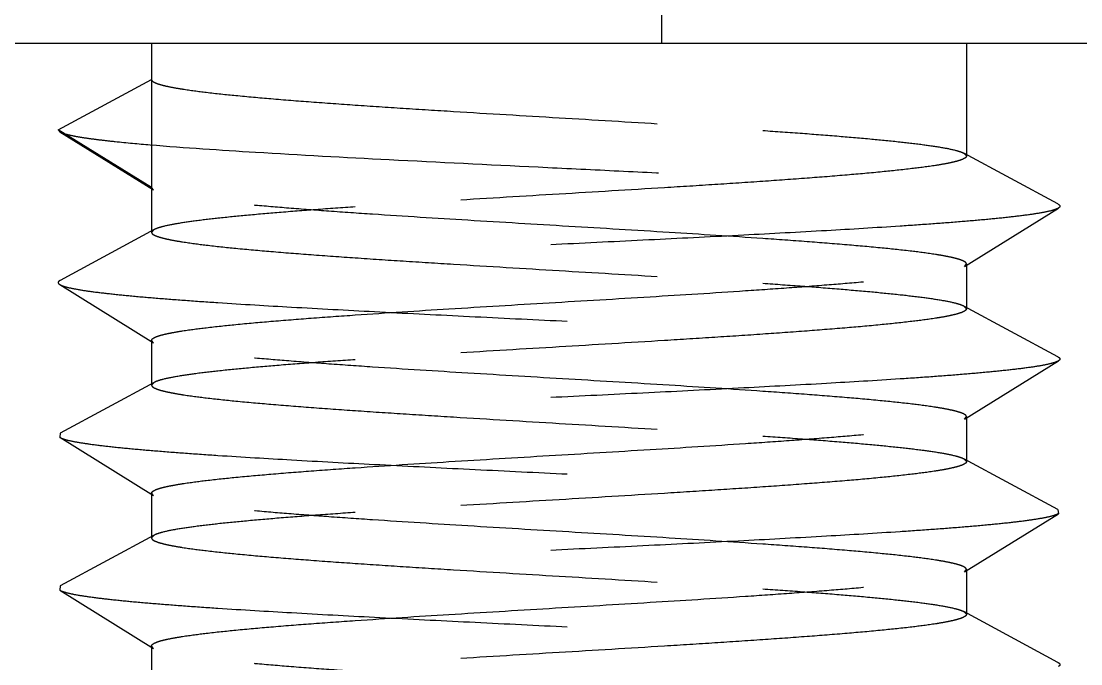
# Model space of a CAD drawing. Header units: inches. Extents: x 1246 to 1707, y -383 to -57.
# Drawn here: x 1587.134 to 1589.215, y -299.105 to -297.843 of the extents above; entities that cross this region are included whole.
import ezdxf

# ---------------------------------------------------------------- set-up
doc = ezdxf.new("R2010")
doc.units = ezdxf.units.IN
doc.header["$LTSCALE"] = 10
doc.header["$MEASUREMENT"] = 0
doc.linetypes.add('CENTER', pattern=[0.6, 0.375, -0.075, 0.075, -0.075])
doc.linetypes.add('HIDDEN', pattern=[0.2, 0.1, -0.1])
doc.layers.get('0').update_dxf_attribs({"linetype": 'CONTINUOUS'})
doc.layers.add('DEFAULT_2', color=8, linetype='HIDDEN')

msp = doc.modelspace()

# ---------------------------------------------------------------- linework, layer by layer
at = {"color": 7, "linetype": 'Continuous'}
msp.add_line((1319.6313, -297.886), (1637.9271, -297.886), dxfattribs=at)
at = {"linetype": 'CENTER'}
msp.add_arc((1478.7792, -1654.6488), 1356.7628, 83.2637115, 96.7362885, dxfattribs=at)
at = {"layer": 'DEFAULT_2', "color": 8, "linetype": 'HIDDEN'}
for p, q in [((1588.3921, -297.886), (1588.3921, -296.386)), ((1588.1921, -296.686), (1588.1921, -297.886)), ((1587.3905, -297.886), (1587.3905, -298.2574)), ((1588.9905, -297.886), (1588.9905, -298.1074)), ((1587.207, -298.056), (1587.3905, -297.9574)), ((1587.3905, -298.1696), (1587.207, -298.056)), ((1587.207, -298.056), (1587.21, -298.0598)), ((1587.21, -298.0598), (1587.3942, -298.1742)), ((1589.1701, -298.2017), (1588.9856, -298.1021)), ((1588.9856, -298.1021), (1588.9905, -298.1074)), ((1587.3942, -298.1742), (1587.3905, -298.1696)), ((1588.9868, -298.3242), (1589.171, -298.2098)), ((1587.3954, -298.2521), (1587.211, -298.3517)), ((1587.3954, -298.2521), (1587.3905, -298.2574)), ((1588.9868, -298.3242), (1588.9905, -298.3196)), ((1588.9905, -298.3196), (1588.9905, -298.4074)), ((1587.21, -298.3598), (1587.3942, -298.4742)), ((1589.1701, -298.5017), (1588.9856, -298.4021)), ((1588.9856, -298.4021), (1588.9905, -298.4074)), ((1587.3942, -298.4742), (1587.3905, -298.4696)), ((1587.3905, -298.4696), (1587.3905, -298.5574)), ((1588.9868, -298.6242), (1589.171, -298.5098)), ((1587.3954, -298.5521), (1587.211, -298.6517)), ((1587.3954, -298.5521), (1587.3905, -298.5574)), ((1588.9868, -298.6242), (1588.9905, -298.6196)), ((1588.9905, -298.6196), (1588.9905, -298.7074)), ((1587.211, -298.6517), (1587.21, -298.6598)), ((1587.21, -298.6598), (1587.3942, -298.7742)), ((1589.1701, -298.8017), (1588.9856, -298.7021)), ((1588.9856, -298.7021), (1588.9905, -298.7074)), ((1587.3942, -298.7742), (1587.3905, -298.7696)), ((1587.3905, -298.7696), (1587.3905, -298.8574)), ((1589.1701, -298.8017), (1589.171, -298.8098)), ((1588.9868, -298.9242), (1589.171, -298.8098)), ((1587.3954, -298.8521), (1587.211, -298.9517)), ((1587.3954, -298.8521), (1587.3905, -298.8574)), ((1588.9868, -298.9242), (1588.9905, -298.9196)), ((1588.9905, -298.9196), (1588.9905, -299.0074)), ((1587.211, -298.9517), (1587.21, -298.9598)), ((1587.21, -298.9598), (1587.3942, -299.0742)), ((1589.1701, -299.1017), (1588.9856, -299.0021)), ((1588.9856, -299.0021), (1588.9905, -299.0074)), ((1587.3942, -299.0742), (1587.3905, -299.0696)), ((1587.3905, -299.0696), (1587.3905, -299.1574))]:
    msp.add_line(p, q, dxfattribs=at)
for points, knots in [([(1587.3905, -297.9574), (1587.3905, -297.9586), (1587.3919, -297.9605), (1587.3945, -297.9622), (1587.3991, -297.9645), (1587.4069, -297.9672), (1587.4188, -297.9702), (1587.434, -297.9733), (1587.4606, -297.9777), (1587.5016, -297.9831), (1587.5594, -297.9891), (1587.628, -297.9953), (1587.7063, -298.0014), (1587.7928, -298.0076), (1587.8861, -298.0138), (1588.0194, -298.0222), (1588.1905, -298.0324), (1588.3929, -298.0445), (1588.5262, -298.0529), (1588.5905, -298.0574)], [0, 0, 0, 0, 0.002951, 0.005145, 0.007941, 0.015462, 0.025645, 0.038495, 0.053985, 0.092669, 0.1411, 0.19848, 0.263849, 0.336102, 0.414008, 0.496243, 0.668052, 0.839852, 1, 1, 1, 1]), ([(1587.21, -298.0598), (1587.2123, -298.0612), (1587.2187, -298.0636), (1587.2305, -298.0667), (1587.2466, -298.0698), (1587.267, -298.0729), (1587.2915, -298.0761), (1587.3321, -298.0806), (1587.3646, -298.0835), (1587.3875, -298.0854)], [0, 0, 0, 0, 0.04471, 0.112491, 0.203751, 0.318314, 0.455838, 0.615766, 1, 1, 1, 1]), ([(1588.5905, -298.0574), (1588.6166, -298.0592), (1588.6665, -298.0627), (1588.7379, -298.0683), (1588.8017, -298.0738), (1588.8572, -298.0793), (1588.9035, -298.0847), (1588.9402, -298.0901), (1588.9643, -298.0948), (1588.9783, -298.0989), (1588.9836, -298.101), (1588.9856, -298.1021)], [0, 0, 0, 0, 0.196693, 0.37717, 0.538715, 0.679239, 0.796913, 0.890175, 0.957973, 0.982173, 1, 1, 1, 1]), ([(1587.3875, -298.0854), (1587.4565, -298.0912), (1587.6129, -298.1015), (1587.867, -298.1153), (1588.1018, -298.1267), (1588.2982, -298.1363), (1588.444, -298.1434), (1588.584, -298.1506), (1588.7149, -298.1578), (1588.8337, -298.1649), (1588.9376, -298.172), (1589.0138, -298.1782), (1589.0654, -298.1833), (1589.0968, -298.1869), (1589.1229, -298.1904), (1589.1436, -298.1939), (1589.1588, -298.1974), (1589.1671, -298.2001), (1589.1701, -298.2017)], [0, 0, 0, 0, 0.116215, 0.263038, 0.427014, 0.510758, 0.5931, 0.672139, 0.746052, 0.813137, 0.871851, 0.920849, 0.941346, 0.959022, 0.973777, 0.985542, 0.994277, 1, 1, 1, 1]), ([(1588.9905, -298.1074), (1588.9905, -298.1086), (1588.9891, -298.1105), (1588.9865, -298.1122), (1588.982, -298.1145), (1588.9742, -298.1172), (1588.9623, -298.1202), (1588.9471, -298.1233), (1588.9205, -298.1277), (1588.8795, -298.133), (1588.8217, -298.1391), (1588.7531, -298.1453), (1588.6749, -298.1514), (1588.5883, -298.1576), (1588.495, -298.1638), (1588.3617, -298.1722), (1588.1906, -298.1824), (1587.9882, -298.1945), (1587.8548, -298.2029), (1587.7905, -298.2074)], [0, 0, 0, 0, 0.002946, 0.005136, 0.007926, 0.015442, 0.025615, 0.038456, 0.053942, 0.09261, 0.141033, 0.198411, 0.263781, 0.33604, 0.413953, 0.496193, 0.668011, 0.839832, 1, 1, 1, 1]), ([(1588.5905, -298.2696), (1588.5293, -298.2654), (1588.4024, -298.2572), (1588.2094, -298.2457), (1588.0152, -298.2341), (1587.8581, -298.2243), (1587.7409, -298.2162), (1587.6626, -298.2103), (1587.5925, -298.2044), (1587.5317, -298.1986), (1587.4812, -298.1927), (1587.4459, -298.1877), (1587.4234, -298.1834), (1587.4109, -298.1805), (1587.4014, -298.1776), (1587.3962, -298.1754), (1587.3942, -298.1742)], [0, 0, 0, 0, 0.153215, 0.317568, 0.482925, 0.639047, 0.710595, 0.776296, 0.835139, 0.886221, 0.928765, 0.962148, 0.975256, 0.985931, 0.994162, 1, 1, 1, 1]), ([(1589.1701, -298.2017), (1589.1711, -298.2023), (1589.1727, -298.2033), (1589.1742, -298.2053), (1589.174, -298.2068), (1589.1731, -298.2084), (1589.1719, -298.2092), (1589.171, -298.2098)], [0, 0, 0, 0, 0.316104, 0.524236, 0.615623, 0.718573, 1, 1, 1, 1]), ([(1589.171, -298.2098), (1589.1696, -298.2107), (1589.1658, -298.2123), (1589.1555, -298.2156), (1589.1373, -298.2193), (1589.1095, -298.2236), (1589.0737, -298.2279), (1589.0303, -298.2323), (1588.9796, -298.2367), (1588.9222, -298.2411), (1588.8335, -298.2472), (1588.7098, -298.2546), (1588.5489, -298.2633), (1588.3758, -298.272), (1588.1962, -298.2808), (1588.0165, -298.2895), (1587.8428, -298.2982), (1587.681, -298.3069), (1587.5562, -298.3144), (1587.4666, -298.3205), (1587.4083, -298.3249), (1587.3568, -298.3292), (1587.3125, -298.3336), (1587.2757, -298.3379), (1587.2468, -298.3422), (1587.2278, -298.346), (1587.2167, -298.3492), (1587.2126, -298.3508), (1587.211, -298.3517)], [0, 0, 0, 0, 0.002611, 0.006215, 0.016495, 0.030864, 0.049236, 0.071467, 0.097374, 0.12674, 0.159315, 0.232952, 0.315766, 0.404918, 0.497344, 0.589872, 0.679323, 0.762625, 0.836921, 0.869882, 0.899668, 0.926026, 0.948731, 0.9676, 0.982482, 0.993281, 0.997144, 1, 1, 1, 1]), ([(1587.7905, -298.2074), (1587.7645, -298.2092), (1587.7145, -298.2127), (1587.6432, -298.2183), (1587.5793, -298.2238), (1587.5239, -298.2293), (1587.4775, -298.2347), (1587.4409, -298.2401), (1587.4167, -298.2448), (1587.4027, -298.2489), (1587.3975, -298.251), (1587.3954, -298.2521)], [0, 0, 0, 0, 0.196709, 0.377163, 0.538697, 0.679227, 0.796903, 0.890174, 0.957969, 0.982175, 1, 1, 1, 1]), ([(1587.3905, -298.2574), (1587.3905, -298.2586), (1587.3919, -298.2605), (1587.3945, -298.2622), (1587.3991, -298.2645), (1587.4069, -298.2672), (1587.4188, -298.2702), (1587.434, -298.2733), (1587.4606, -298.2777), (1587.5016, -298.2831), (1587.5594, -298.2892), (1587.628, -298.2953), (1587.7063, -298.3014), (1587.7928, -298.3076), (1587.8861, -298.3138), (1588.0194, -298.3222), (1588.1905, -298.3324), (1588.3929, -298.3445), (1588.5262, -298.3529), (1588.5905, -298.3574)], [0, 0, 0, 0, 0.002951, 0.005147, 0.007944, 0.015466, 0.025647, 0.038499, 0.05399, 0.092674, 0.141104, 0.198485, 0.263857, 0.336107, 0.414011, 0.496244, 0.668052, 0.839855, 1, 1, 1, 1]), ([(1588.9905, -298.3196), (1588.9905, -298.3184), (1588.9891, -298.3165), (1588.9865, -298.3147), (1588.982, -298.3124), (1588.9741, -298.3098), (1588.9622, -298.3067), (1588.947, -298.3037), (1588.9204, -298.2992), (1588.8794, -298.2939), (1588.8216, -298.2878), (1588.753, -298.2817), (1588.6748, -298.2755), (1588.6195, -298.2716), (1588.5905, -298.2696)], [0, 0, 0, 0, 0.008786, 0.015321, 0.023648, 0.046042, 0.076335, 0.114577, 0.160673, 0.27577, 0.419851, 0.590553, 0.785114, 1, 1, 1, 1]), ([(1587.7905, -298.4196), (1587.8517, -298.4154), (1587.9786, -298.4072), (1588.1717, -298.3957), (1588.3659, -298.3841), (1588.523, -298.3743), (1588.6402, -298.3662), (1588.7185, -298.3603), (1588.7886, -298.3544), (1588.8493, -298.3485), (1588.8999, -298.3427), (1588.9352, -298.3377), (1588.9576, -298.3334), (1588.9701, -298.3305), (1588.9796, -298.3276), (1588.9848, -298.3254), (1588.9868, -298.3242)], [0, 0, 0, 0, 0.153219, 0.317585, 0.482945, 0.639064, 0.710611, 0.776315, 0.83516, 0.886237, 0.928778, 0.962155, 0.975262, 0.985932, 0.994163, 1, 1, 1, 1]), ([(1587.211, -298.3517), (1587.2099, -298.3523), (1587.2083, -298.3533), (1587.2069, -298.3553), (1587.207, -298.3568), (1587.2079, -298.3584), (1587.2091, -298.3592), (1587.21, -298.3598)], [0, 0, 0, 0, 0.316081, 0.524228, 0.615626, 0.718557, 1, 1, 1, 1]), ([(1587.21, -298.3598), (1587.2115, -298.3607), (1587.2152, -298.3623), (1587.2255, -298.3656), (1587.2437, -298.3693), (1587.2716, -298.3736), (1587.3074, -298.3779), (1587.3508, -298.3823), (1587.4014, -298.3867), (1587.4589, -298.3911), (1587.5476, -298.3972), (1587.6713, -298.4046), (1587.8321, -298.4133), (1588.0053, -298.422), (1588.1848, -298.4308), (1588.3645, -298.4395), (1588.5383, -298.4482), (1588.7001, -298.4569), (1588.8248, -298.4644), (1588.9145, -298.4705), (1588.9727, -298.4749), (1589.0242, -298.4792), (1589.0686, -298.4836), (1589.1054, -298.4879), (1589.1342, -298.4922), (1589.1533, -298.496), (1589.1643, -298.4992), (1589.1684, -298.5008), (1589.1701, -298.5017)], [0, 0, 0, 0, 0.002611, 0.006216, 0.016495, 0.030865, 0.049236, 0.071467, 0.097374, 0.12674, 0.159315, 0.232952, 0.315766, 0.404918, 0.497344, 0.589872, 0.679323, 0.762625, 0.836921, 0.869882, 0.899668, 0.926025, 0.948731, 0.9676, 0.982482, 0.99328, 0.997143, 1, 1, 1, 1]), ([(1588.5905, -298.3574), (1588.6166, -298.3592), (1588.6665, -298.3627), (1588.7379, -298.3683), (1588.8017, -298.3738), (1588.8572, -298.3793), (1588.9035, -298.3847), (1588.9402, -298.3901), (1588.9643, -298.3948), (1588.9783, -298.3989), (1588.9836, -298.401), (1588.9856, -298.4021)], [0, 0, 0, 0, 0.196688, 0.377164, 0.538712, 0.679237, 0.796915, 0.890178, 0.957977, 0.982175, 1, 1, 1, 1]), ([(1588.9905, -298.4074), (1588.9905, -298.4086), (1588.9891, -298.4105), (1588.9865, -298.4122), (1588.982, -298.4145), (1588.9742, -298.4172), (1588.9623, -298.4202), (1588.9471, -298.4233), (1588.9205, -298.4277), (1588.8795, -298.433), (1588.8217, -298.4391), (1588.7531, -298.4453), (1588.6749, -298.4514), (1588.5883, -298.4576), (1588.495, -298.4638), (1588.3617, -298.4722), (1588.1906, -298.4824), (1587.9882, -298.4945), (1587.8548, -298.5029), (1587.7905, -298.5074)], [0, 0, 0, 0, 0.002947, 0.005136, 0.007927, 0.015443, 0.025617, 0.038458, 0.053945, 0.092616, 0.141039, 0.198415, 0.263784, 0.336042, 0.413954, 0.496196, 0.668015, 0.839831, 1, 1, 1, 1]), ([(1587.3905, -298.4696), (1587.3905, -298.4684), (1587.392, -298.4665), (1587.3946, -298.4647), (1587.3991, -298.4624), (1587.4069, -298.4597), (1587.4188, -298.4567), (1587.4341, -298.4537), (1587.4607, -298.4492), (1587.5016, -298.4439), (1587.5595, -298.4378), (1587.6281, -298.4317), (1587.7063, -298.4255), (1587.7615, -298.4216), (1587.7905, -298.4196)], [0, 0, 0, 0, 0.008793, 0.015335, 0.023667, 0.046068, 0.076369, 0.114618, 0.160717, 0.275825, 0.419907, 0.590602, 0.785144, 1, 1, 1, 1]), ([(1588.5905, -298.5696), (1588.5293, -298.5654), (1588.4024, -298.5572), (1588.2094, -298.5457), (1588.0152, -298.5341), (1587.8581, -298.5243), (1587.7409, -298.5162), (1587.6626, -298.5103), (1587.5925, -298.5044), (1587.5317, -298.4985), (1587.4812, -298.4927), (1587.4459, -298.4877), (1587.4234, -298.4834), (1587.4109, -298.4805), (1587.4014, -298.4776), (1587.3962, -298.4754), (1587.3942, -298.4742)], [0, 0, 0, 0, 0.153219, 0.317574, 0.482931, 0.639056, 0.710605, 0.776306, 0.83515, 0.886228, 0.928771, 0.962153, 0.97526, 0.985931, 0.994163, 1, 1, 1, 1]), ([(1589.171, -298.5098), (1589.1696, -298.5107), (1589.1658, -298.5123), (1589.1555, -298.5156), (1589.1373, -298.5193), (1589.1095, -298.5236), (1589.0737, -298.5279), (1589.0303, -298.5323), (1588.9796, -298.5367), (1588.9222, -298.5411), (1588.8335, -298.5472), (1588.7098, -298.5546), (1588.5489, -298.5633), (1588.3758, -298.572), (1588.1962, -298.5808), (1588.0165, -298.5895), (1587.8428, -298.5982), (1587.681, -298.6069), (1587.5562, -298.6144), (1587.4666, -298.6205), (1587.4083, -298.6249), (1587.3568, -298.6292), (1587.3125, -298.6336), (1587.2757, -298.6379), (1587.2468, -298.6422), (1587.2278, -298.646), (1587.2167, -298.6492), (1587.2126, -298.6508), (1587.211, -298.6517)], [0, 0, 0, 0, 0.002611, 0.006217, 0.016495, 0.030866, 0.049236, 0.071468, 0.097374, 0.126741, 0.159315, 0.232952, 0.315766, 0.404918, 0.497344, 0.589872, 0.679323, 0.762625, 0.836921, 0.869881, 0.899668, 0.926024, 0.948731, 0.967599, 0.982482, 0.993279, 0.997143, 1, 1, 1, 1]), ([(1587.7905, -298.5074), (1587.7645, -298.5092), (1587.7145, -298.5127), (1587.6432, -298.5183), (1587.5793, -298.5238), (1587.5239, -298.5293), (1587.4775, -298.5347), (1587.4409, -298.5401), (1587.4167, -298.5448), (1587.4027, -298.5489), (1587.3975, -298.551), (1587.3954, -298.5521)], [0, 0, 0, 0, 0.196694, 0.377169, 0.538708, 0.679229, 0.796904, 0.89017, 0.957973, 0.982173, 1, 1, 1, 1]), ([(1589.1701, -298.5017), (1589.1711, -298.5023), (1589.1727, -298.5033), (1589.1742, -298.5053), (1589.174, -298.5068), (1589.1731, -298.5084), (1589.1719, -298.5092), (1589.171, -298.5098)], [0, 0, 0, 0, 0.316082, 0.524236, 0.615651, 0.718581, 1, 1, 1, 1]), ([(1587.3905, -298.5574), (1587.3905, -298.5586), (1587.3919, -298.5605), (1587.3945, -298.5622), (1587.3991, -298.5645), (1587.4069, -298.5672), (1587.4188, -298.5702), (1587.434, -298.5733), (1587.4606, -298.5777), (1587.5016, -298.5831), (1587.5594, -298.5891), (1587.628, -298.5953), (1587.7063, -298.6014), (1587.7928, -298.6076), (1587.8861, -298.6138), (1588.0194, -298.6222), (1588.1905, -298.6324), (1588.3929, -298.6445), (1588.5262, -298.6529), (1588.5905, -298.6574)], [0, 0, 0, 0, 0.002951, 0.005144, 0.007939, 0.015463, 0.025642, 0.03849, 0.053982, 0.092659, 0.141089, 0.19847, 0.263839, 0.336093, 0.413997, 0.496228, 0.668038, 0.839847, 1, 1, 1, 1]), ([(1588.9905, -298.6196), (1588.9905, -298.6184), (1588.9891, -298.6165), (1588.9865, -298.6147), (1588.982, -298.6124), (1588.9742, -298.6098), (1588.9622, -298.6067), (1588.947, -298.6037), (1588.9204, -298.5992), (1588.8795, -298.5939), (1588.8216, -298.5878), (1588.753, -298.5817), (1588.6748, -298.5755), (1588.6195, -298.5716), (1588.5905, -298.5696)], [0, 0, 0, 0, 0.008781, 0.015312, 0.023635, 0.04602, 0.076306, 0.114544, 0.160637, 0.275732, 0.419816, 0.590523, 0.785097, 1, 1, 1, 1]), ([(1587.7905, -298.7196), (1587.8517, -298.7154), (1587.9786, -298.7072), (1588.1717, -298.6957), (1588.3659, -298.6841), (1588.523, -298.6743), (1588.6402, -298.6662), (1588.7185, -298.6603), (1588.7886, -298.6544), (1588.8493, -298.6485), (1588.8999, -298.6427), (1588.9352, -298.6377), (1588.9576, -298.6334), (1588.9701, -298.6305), (1588.9796, -298.6276), (1588.9848, -298.6254), (1588.9868, -298.6242)], [0, 0, 0, 0, 0.153218, 0.317584, 0.482947, 0.639065, 0.710611, 0.776314, 0.835159, 0.886236, 0.928778, 0.962156, 0.975263, 0.985933, 0.994163, 1, 1, 1, 1]), ([(1587.21, -298.6598), (1587.2115, -298.6607), (1587.2152, -298.6623), (1587.2255, -298.6656), (1587.2437, -298.6693), (1587.2716, -298.6736), (1587.3074, -298.6779), (1587.3508, -298.6823), (1587.4014, -298.6867), (1587.4589, -298.6911), (1587.5476, -298.6972), (1587.6713, -298.7046), (1587.8321, -298.7133), (1588.0053, -298.722), (1588.1848, -298.7308), (1588.3645, -298.7395), (1588.5383, -298.7482), (1588.7001, -298.7569), (1588.8248, -298.7644), (1588.9145, -298.7705), (1588.9727, -298.7749), (1589.0242, -298.7792), (1589.0686, -298.7836), (1589.1054, -298.7879), (1589.1342, -298.7922), (1589.1533, -298.796), (1589.1643, -298.7992), (1589.1684, -298.8008), (1589.1701, -298.8017)], [0, 0, 0, 0, 0.002611, 0.006217, 0.016495, 0.030866, 0.049236, 0.071468, 0.097374, 0.126741, 0.159315, 0.232952, 0.315766, 0.404918, 0.497344, 0.589872, 0.679323, 0.762625, 0.836921, 0.869881, 0.899668, 0.926024, 0.948731, 0.967598, 0.982482, 0.993279, 0.997142, 1, 1, 1, 1]), ([(1588.5905, -298.6574), (1588.6166, -298.6592), (1588.6665, -298.6627), (1588.7379, -298.6683), (1588.8017, -298.6738), (1588.8572, -298.6793), (1588.9035, -298.6847), (1588.9402, -298.6901), (1588.9643, -298.6948), (1588.9783, -298.6989), (1588.9836, -298.701), (1588.9856, -298.7021)], [0, 0, 0, 0, 0.196687, 0.377166, 0.538714, 0.67924, 0.796917, 0.890181, 0.95798, 0.982176, 1, 1, 1, 1]), ([(1587.3905, -298.7696), (1587.3905, -298.7684), (1587.392, -298.7665), (1587.3946, -298.7647), (1587.3991, -298.7624), (1587.4069, -298.7597), (1587.4188, -298.7567), (1587.4341, -298.7537), (1587.4607, -298.7492), (1587.5016, -298.7439), (1587.5595, -298.7378), (1587.6281, -298.7317), (1587.7063, -298.7255), (1587.7615, -298.7216), (1587.7905, -298.7196)], [0, 0, 0, 0, 0.008795, 0.015339, 0.023673, 0.046078, 0.076382, 0.114633, 0.160732, 0.27584, 0.41992, 0.590611, 0.785151, 1, 1, 1, 1]), ([(1588.9905, -298.7074), (1588.9905, -298.7086), (1588.9891, -298.7105), (1588.9865, -298.7122), (1588.982, -298.7145), (1588.9742, -298.7172), (1588.9623, -298.7202), (1588.9471, -298.7233), (1588.9205, -298.7277), (1588.8795, -298.733), (1588.8217, -298.7391), (1588.7531, -298.7453), (1588.6749, -298.7514), (1588.5883, -298.7576), (1588.495, -298.7638), (1588.3617, -298.7722), (1588.1906, -298.7824), (1587.9882, -298.7945), (1587.8548, -298.8029), (1587.7905, -298.8074)], [0, 0, 0, 0, 0.002946, 0.005135, 0.007925, 0.01544, 0.025613, 0.038453, 0.053939, 0.092609, 0.141032, 0.198407, 0.263774, 0.33603, 0.413943, 0.496185, 0.668011, 0.839829, 1, 1, 1, 1]), ([(1588.5905, -298.8696), (1588.5293, -298.8654), (1588.4024, -298.8572), (1588.2094, -298.8457), (1588.0152, -298.8341), (1587.8581, -298.8243), (1587.7409, -298.8162), (1587.6626, -298.8103), (1587.5925, -298.8044), (1587.5317, -298.7985), (1587.4812, -298.7927), (1587.4459, -298.7877), (1587.4234, -298.7834), (1587.4109, -298.7805), (1587.4014, -298.7776), (1587.3962, -298.7754), (1587.3942, -298.7742)], [0, 0, 0, 0, 0.153219, 0.317575, 0.482929, 0.639053, 0.710603, 0.776306, 0.83515, 0.886228, 0.92877, 0.962153, 0.97526, 0.985931, 0.994164, 1, 1, 1, 1]), ([(1587.7905, -298.8074), (1587.7645, -298.8092), (1587.7145, -298.8127), (1587.6432, -298.8183), (1587.5793, -298.8238), (1587.5239, -298.8293), (1587.4775, -298.8347), (1587.4409, -298.8401), (1587.4167, -298.8448), (1587.4027, -298.8489), (1587.3975, -298.851), (1587.3954, -298.8521)], [0, 0, 0, 0, 0.196695, 0.377171, 0.538714, 0.679235, 0.796907, 0.890171, 0.957972, 0.982173, 1, 1, 1, 1]), ([(1589.171, -298.8098), (1589.1696, -298.8107), (1589.1658, -298.8123), (1589.1555, -298.8156), (1589.1373, -298.8193), (1589.1095, -298.8236), (1589.0737, -298.8279), (1589.0303, -298.8323), (1588.9796, -298.8367), (1588.9222, -298.8411), (1588.8335, -298.8472), (1588.7098, -298.8546), (1588.5489, -298.8633), (1588.3758, -298.872), (1588.1962, -298.8808), (1588.0165, -298.8895), (1587.8428, -298.8982), (1587.681, -298.9069), (1587.5562, -298.9144), (1587.4666, -298.9205), (1587.4083, -298.9249), (1587.3568, -298.9292), (1587.3125, -298.9336), (1587.2757, -298.9379), (1587.2468, -298.9422), (1587.2278, -298.946), (1587.2167, -298.9492), (1587.2126, -298.9508), (1587.211, -298.9517)], [0, 0, 0, 0, 0.002611, 0.006217, 0.016495, 0.030866, 0.049236, 0.071468, 0.097374, 0.126741, 0.159315, 0.232952, 0.315766, 0.404918, 0.497344, 0.589872, 0.679323, 0.762625, 0.836921, 0.869881, 0.899668, 0.926024, 0.948731, 0.967598, 0.982482, 0.993279, 0.997142, 1, 1, 1, 1]), ([(1587.3905, -298.8574), (1587.3905, -298.8586), (1587.3919, -298.8605), (1587.3945, -298.8622), (1587.399, -298.8645), (1587.4069, -298.8672), (1587.4188, -298.8702), (1587.434, -298.8733), (1587.4606, -298.8777), (1587.5015, -298.883), (1587.5594, -298.8891), (1587.628, -298.8953), (1587.7062, -298.9014), (1587.7927, -298.9076), (1587.8861, -298.9138), (1588.0194, -298.9222), (1588.1905, -298.9324), (1588.3929, -298.9445), (1588.5262, -298.9529), (1588.5905, -298.9574)], [0, 0, 0, 0, 0.002949, 0.00514, 0.007933, 0.015453, 0.025628, 0.038472, 0.05396, 0.092632, 0.141056, 0.198435, 0.263805, 0.336061, 0.41397, 0.496206, 0.668022, 0.839839, 1, 1, 1, 1]), ([(1588.9905, -298.9196), (1588.9905, -298.9184), (1588.9891, -298.9165), (1588.9865, -298.9147), (1588.982, -298.9124), (1588.9742, -298.9098), (1588.9622, -298.9067), (1588.947, -298.9037), (1588.9204, -298.8992), (1588.8795, -298.8939), (1588.8216, -298.8878), (1588.753, -298.8817), (1588.6748, -298.8755), (1588.6195, -298.8716), (1588.5905, -298.8696)], [0, 0, 0, 0, 0.008779, 0.015303, 0.023617, 0.045999, 0.076283, 0.11451, 0.160603, 0.275693, 0.419792, 0.590503, 0.785066, 1, 1, 1, 1]), ([(1587.7905, -299.0196), (1587.8517, -299.0154), (1587.9786, -299.0072), (1588.1717, -298.9957), (1588.3659, -298.9841), (1588.523, -298.9743), (1588.6402, -298.9662), (1588.7185, -298.9603), (1588.7886, -298.9544), (1588.8493, -298.9485), (1588.8999, -298.9427), (1588.9352, -298.9377), (1588.9576, -298.9334), (1588.9701, -298.9305), (1588.9796, -298.9276), (1588.9848, -298.9254), (1588.9868, -298.9242)], [0, 0, 0, 0, 0.153216, 0.31758, 0.482942, 0.639062, 0.710609, 0.776311, 0.835154, 0.886236, 0.928777, 0.962154, 0.975263, 0.985935, 0.994162, 1, 1, 1, 1]), ([(1587.21, -298.9598), (1587.2115, -298.9607), (1587.2152, -298.9623), (1587.2255, -298.9656), (1587.2437, -298.9693), (1587.2716, -298.9736), (1587.3074, -298.9779), (1587.3508, -298.9823), (1587.4014, -298.9867), (1587.4589, -298.9911), (1587.5476, -298.9972), (1587.6713, -299.0046), (1587.8321, -299.0133), (1588.0053, -299.022), (1588.1848, -299.0308), (1588.3645, -299.0395), (1588.5383, -299.0482), (1588.7001, -299.0569), (1588.8248, -299.0644), (1588.9145, -299.0705), (1588.9727, -299.0749), (1589.0242, -299.0792), (1589.0686, -299.0836), (1589.1054, -299.0879), (1589.1342, -299.0922), (1589.1533, -299.096), (1589.1643, -299.0992), (1589.1684, -299.1008), (1589.1701, -299.1017)], [0, 0, 0, 0, 0.00261, 0.006217, 0.016495, 0.030865, 0.049236, 0.071468, 0.097374, 0.126741, 0.159315, 0.232952, 0.315766, 0.404918, 0.497344, 0.589872, 0.679323, 0.762625, 0.836921, 0.869881, 0.899668, 0.926024, 0.948731, 0.967599, 0.982482, 0.993279, 0.997142, 1, 1, 1, 1]), ([(1588.5905, -298.9574), (1588.6166, -298.9592), (1588.6665, -298.9627), (1588.7379, -298.9683), (1588.8017, -298.9738), (1588.8572, -298.9793), (1588.9035, -298.9847), (1588.9402, -298.9901), (1588.9643, -298.9948), (1588.9783, -298.9989), (1588.9836, -299.001), (1588.9856, -299.0021)], [0, 0, 0, 0, 0.196706, 0.377159, 0.538698, 0.67923, 0.796907, 0.890176, 0.957971, 0.982175, 1, 1, 1, 1]), ([(1588.9905, -299.0074), (1588.9905, -299.0086), (1588.9891, -299.0105), (1588.9865, -299.0122), (1588.982, -299.0145), (1588.9742, -299.0172), (1588.9623, -299.0202), (1588.9471, -299.0233), (1588.9205, -299.0277), (1588.8795, -299.033), (1588.8217, -299.0391), (1588.7531, -299.0453), (1588.6748, -299.0514), (1588.5883, -299.0576), (1588.495, -299.0638), (1588.3616, -299.0722), (1588.1906, -299.0824), (1587.9882, -299.0945), (1587.8548, -299.1029), (1587.7905, -299.1074)], [0, 0, 0, 0, 0.002948, 0.005141, 0.007935, 0.015452, 0.025627, 0.038475, 0.053962, 0.092639, 0.141064, 0.198443, 0.263812, 0.336063, 0.413972, 0.496211, 0.66803, 0.839842, 1, 1, 1, 1]), ([(1587.3905, -299.0696), (1587.3905, -299.0684), (1587.392, -299.0665), (1587.3946, -299.0647), (1587.3991, -299.0624), (1587.4069, -299.0597), (1587.4188, -299.0567), (1587.4341, -299.0537), (1587.4607, -299.0492), (1587.5016, -299.0439), (1587.5595, -299.0378), (1587.6281, -299.0317), (1587.7063, -299.0255), (1587.7615, -299.0216), (1587.7905, -299.0196)], [0, 0, 0, 0, 0.008794, 0.015336, 0.023669, 0.046072, 0.076374, 0.114624, 0.160722, 0.275827, 0.419908, 0.590601, 0.785144, 1, 1, 1, 1]), ([(1588.5905, -299.1696), (1588.5293, -299.1654), (1588.4024, -299.1572), (1588.2094, -299.1457), (1588.0152, -299.1341), (1587.8581, -299.1243), (1587.7409, -299.1162), (1587.6626, -299.1103), (1587.5925, -299.1044), (1587.5317, -299.0985), (1587.4812, -299.0927), (1587.4459, -299.0877), (1587.4234, -299.0834), (1587.4109, -299.0805), (1587.4014, -299.0776), (1587.3962, -299.0754), (1587.3942, -299.0742)], [0, 0, 0, 0, 0.153218, 0.317576, 0.482929, 0.639051, 0.710601, 0.776305, 0.835151, 0.886229, 0.928771, 0.962152, 0.97526, 0.985931, 0.994163, 1, 1, 1, 1]), ([(1589.1701, -299.1017), (1589.1711, -299.1023), (1589.1728, -299.1033), (1589.1742, -299.1053), (1589.174, -299.1068), (1589.1731, -299.1084), (1589.1719, -299.1092), (1589.171, -299.1098)], [0, 0, 0, 0, 0.316234, 0.52428, 0.615716, 0.718695, 1, 1, 1, 1])]:
    msp.add_open_spline(points, degree=3, knots=knots, dxfattribs=at)

doc.saveas('drawing.dxf')
